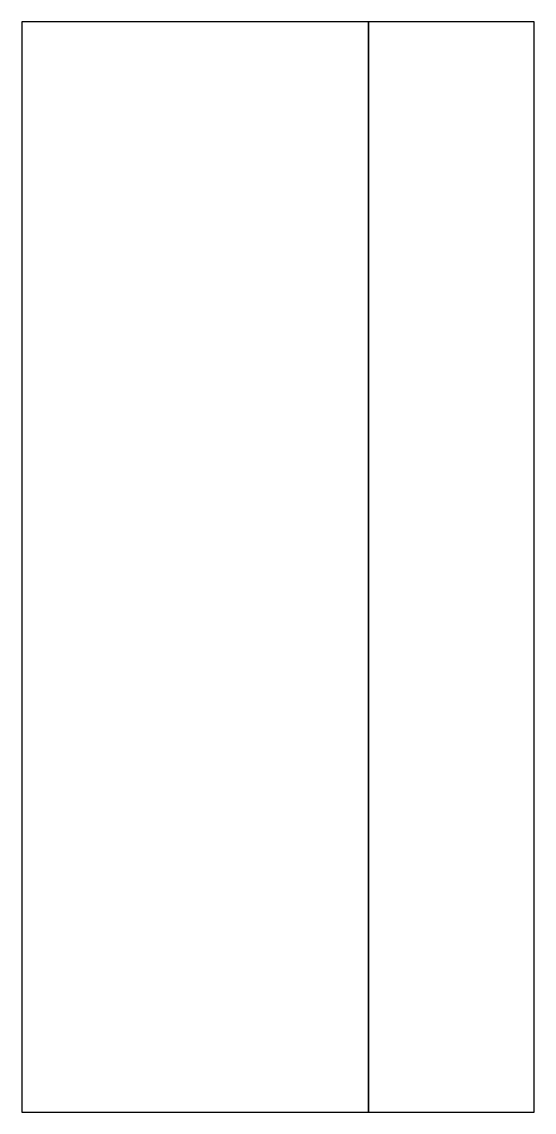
# Model space of a CAD drawing. Extents: x -8.9 to 4.3, y 0 to 28.
import ezdxf

# ---------------------------------------------------------------- set-up
doc = ezdxf.new("R2010")
doc.units = 0
doc.layers.add('DEFAULT', color=7, linetype='CONTINUOUS')

msp = doc.modelspace()

# ---------------------------------------------------------------- linework, layer by layer
at = {"layer": 'DEFAULT'}
msp.add_lwpolyline([(-8.892, 28), (-8.892, 0), (4.25, 0), (4.25, 28)], close=True, dxfattribs=at)
msp.add_lwpolyline([(-8.892, 28), (-8.892, 0), (4.25, 0), (4.25, 28)], close=True, dxfattribs=at)
at = {"layer": 'DEFAULT', "extrusion": (1, 0, -2.46716e-16)}
msp.add_lwpolyline([(0, -3.536), (28, -3.536), (28, 5.464), (0, 5.464)], close=True, dxfattribs=at)
msp.add_lwpolyline([(0, -3.536), (28, -3.536), (28, 5.464), (0, 5.464)], close=True, dxfattribs=at)

doc.saveas('drawing.dxf')
